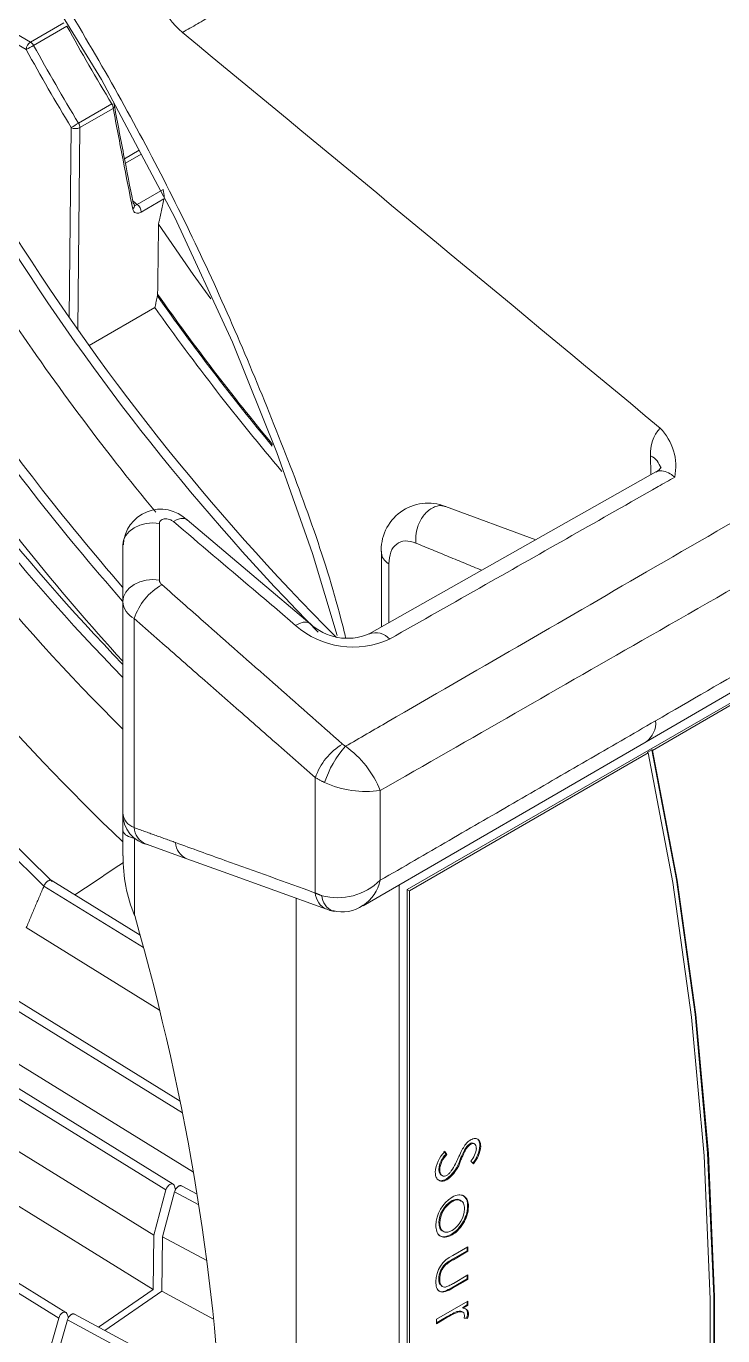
# Model space of a CAD drawing. Extents: x 8 to 113, y 1 to 87.
# Drawn here: x 71.294 to 72.433, y 61.791 to 63.933 of the extents above; entities that cross this region are included whole.
import ezdxf

# ---------------------------------------------------------------- set-up
doc = ezdxf.new("R2010")
doc.units = 0
doc.header["$MEASUREMENT"] = 0
doc.layers.add('OBJECT', color=7, linetype='CONTINUOUS')

msp = doc.modelspace()

# ---------------------------------------------------------------- linework, layer by layer
at = {"layer": 'OBJECT', "linetype": 'Continuous', "lineweight": 15}
for p, q in [((71.3007, 63.9068), (71.0099, 64.0764)), ((71.0203, 64.0541), (71.2936, 63.8947)), ((71.3552, 63.9383), (71.3007, 63.9068)), ((71.3057, 63.9013), (71.3602, 63.9328)), ((71.4336, 63.8056), (71.3791, 63.7742)), ((71.3813, 63.7669), (71.4358, 63.7984)), ((71.3672, 63.767), (71.364, 63.457)), ((71.3778, 63.4372), (71.3813, 63.7669)), ((71.4783, 63.7298), (71.4543, 63.716)), ((71.4557, 63.7088), (71.4815, 63.7236)), ((71.5178, 63.6659), (71.4749, 63.6411)), ((71.4818, 63.6289), (71.5189, 63.6503)), ((71.504, 63.4726), (71.3966, 63.4106)), ((72.3234, 63.2038), (71.8545, 62.939)), ((72.1271, 63.0929), (71.9795, 63.1472)), ((71.8745, 63.0741), (71.8745, 62.9503)), ((71.8868, 63.0533), (71.8868, 62.9572)), ((71.4515, 62.992), (71.4515, 62.6465)), ((71.4701, 62.9642), (71.4701, 62.6222)), ((71.8546, 62.939), (71.8539, 62.9386)), ((72.447, 62.827), (71.9166, 62.5209)), ((72.4505, 62.825), (72.3179, 62.7484)), ((71.8446, 62.4945), (72.3073, 62.7626)), ((72.3107, 62.7442), (71.9202, 62.5188)), ((72.3165, 62.7492), (72.3093, 62.7451)), ((72.3093, 62.7451), (72.3107, 62.7442)), ((72.3165, 62.7492), (72.3179, 62.7484)), ((71.7664, 62.5152), (71.7664, 62.7039)), ((71.8725, 62.6827), (71.8725, 62.536)), ((71.4515, 62.6193), (71.4515, 62.5758)), ((71.4709, 62.6044), (71.4709, 62.4786)), ((71.4885, 62.5955), (71.5563, 62.5711)), ((71.3225, 62.5266), (71.4856, 62.4259)), ((71.48, 62.4462), (71.3346, 62.536)), ((71.9035, 62.5287), (71.9035, 60.344)), ((71.9202, 62.5188), (71.9166, 62.5209)), ((71.9166, 62.5209), (71.9166, 60.3774)), ((71.9202, 62.5188), (71.9202, 60.3754)), ((71.7353, 60.3681), (71.7353, 62.5065)), ((71.5118, 62.3239), (71.2937, 62.4586)), ((71.5451, 62.1751), (71.155, 62.4161)), ((71.1428, 62.4067), (71.549, 62.1558)), ((70.9761, 62.3668), (71.5221, 62.0296)), ((71.5338, 62.0392), (70.9883, 62.3762)), ((71.5669, 62.0589), (71.1141, 62.3387)), ((70.9472, 62.2987), (71.5024, 61.9558)), ((71.5011, 61.8669), (70.933, 62.2178)), ((71.3584, 61.8294), (70.7907, 62.1801)), ((70.796, 62.1602), (71.3467, 61.82)), ((71.9766, 62.0932), (71.9802, 62.0884)), ((71.978, 62.0924), (71.9816, 62.0875)), ((71.9802, 62.0884), (71.9816, 62.0875)), ((72.0101, 62.0946), (72.0115, 62.0938)), ((72.0193, 62.1053), (72.0207, 62.1044)), ((72.0268, 62.105), (72.025, 62.106)), ((72.0355, 62.1018), (72.0369, 62.101)), ((72.0031, 62.0796), (72.0045, 62.0788)), ((72.0249, 62.0723), (72.0206, 62.0765)), ((71.9684, 62.0636), (71.9698, 62.0628)), ((71.9723, 62.0539), (71.9741, 62.0529)), ((71.5024, 61.9558), (71.5221, 62.0296)), ((71.5362, 62.0265), (71.5166, 61.9528)), ((71.5354, 62.0372), (71.538, 62.0306)), ((71.5757, 62.0053), (71.5362, 62.0265)), ((71.573, 62.0228), (71.5478, 62.0363)), ((71.9886, 62.0113), (71.99, 62.0105)), ((71.9684, 61.9761), (71.9698, 61.9753)), ((72.007, 61.9757), (72.0084, 61.9749)), ((71.5011, 61.8669), (71.5024, 61.9558)), ((71.5166, 61.9528), (71.5152, 61.8639)), ((71.5889, 61.914), (71.5166, 61.9528)), ((71.9913, 61.9225), (72.016, 61.9368)), ((72.016, 61.9368), (72.016, 61.9295)), ((72.0146, 61.9303), (71.9907, 61.9164)), ((71.9907, 61.9164), (71.9921, 61.9156)), ((72.016, 61.9295), (71.9921, 61.9156)), ((72.0146, 61.936), (72.0146, 61.9303)), ((72.0146, 61.9303), (72.016, 61.9295)), ((71.9728, 61.8725), (71.9746, 61.8715)), ((72.0146, 61.8842), (71.9895, 61.8697)), ((72.016, 61.8834), (71.9909, 61.8689)), ((71.9921, 61.8769), (72.016, 61.8907)), ((72.0146, 61.8899), (72.0146, 61.8842)), ((72.0146, 61.8842), (72.016, 61.8834)), ((72.016, 61.8907), (72.016, 61.8834)), ((71.5011, 61.8669), (71.4118, 61.8054)), ((71.4222, 61.7998), (71.5152, 61.8639)), ((71.5999, 61.8184), (71.5152, 61.8639)), ((71.9895, 61.8697), (71.9909, 61.8689)), ((71.9644, 61.8182), (72.016, 61.848)), ((71.998, 61.8306), (71.9995, 61.8298)), ((72.0079, 61.8297), (72.0061, 61.8307)), ((72.0146, 61.8415), (72.007, 61.8371)), ((72.007, 61.8371), (72.0084, 61.8363)), ((72.016, 61.8407), (72.0084, 61.8363)), ((72.0146, 61.8472), (72.0146, 61.8415)), ((72.0146, 61.8415), (72.016, 61.8407)), ((72.016, 61.848), (72.016, 61.8407)), ((71.3257, 61.7461), (71.3467, 61.82)), ((71.3609, 61.817), (71.3398, 61.7431)), ((71.3599, 61.8276), (71.3627, 61.821)), ((71.6109, 61.6827), (71.3609, 61.817)), ((71.6099, 61.699), (71.3724, 61.8265)), ((71.9803, 61.8217), (71.9644, 61.8125)), ((71.9817, 61.8209), (71.9644, 61.8109)), ((71.9644, 61.8109), (71.9644, 61.8182)), ((71.9803, 61.8217), (71.9817, 61.8209)), ((72.0152, 61.8192), (72.0097, 61.8201)), ((72.0138, 61.8201), (72.0098, 61.8207)), ((72.0138, 61.8201), (72.0152, 61.8192)), ((72.0155, 61.8275), (72.0169, 61.8266))]:
    msp.add_line(p, q, dxfattribs=at)
at = {"layer": 'OBJECT', "linetype": 'Continuous', "lineweight": 15, "flags": 128}
for points in [[(71.3225, 62.5266), (71.1987, 62.6484), (71.0787, 62.7788), (70.9631, 62.9172), (70.8526, 63.0627), (70.7479, 63.2144), (70.6496, 63.3715), (70.5583, 63.5329), (70.4744, 63.6979), (70.3986, 63.8653), (70.3313, 64.0342), (70.2728, 64.2035), (70.2235, 64.3724), (70.1837, 64.5397), (70.1537, 64.7045), (70.1336, 64.8659), (70.1235, 65.0227), (70.1235, 65.1742), (70.1253, 65.2162)], [(71.3358, 62.5343), (71.212, 62.656), (71.092, 62.7865), (70.9764, 62.9249), (70.8659, 63.0704), (70.7612, 63.2221), (70.6629, 63.3791), (70.5716, 63.5406), (70.4877, 63.7056), (70.4119, 63.873), (70.3446, 64.0418), (70.2861, 64.2112), (70.2368, 64.3801), (70.197, 64.5474), (70.167, 64.7122), (70.1469, 64.8735), (70.1368, 65.0304), (70.1368, 65.1819), (70.1381, 65.2142)], [(70.1333, 65.2118), (70.3244, 65.0896), (70.4866, 64.9671), (70.6194, 64.8533), (70.7235, 64.7553), (70.7867, 64.6917), (70.8328, 64.6434), (70.8735, 64.5993), (70.9187, 64.5486), (70.9681, 64.4911), (71.0592, 64.3791), (71.1597, 64.2456), (71.2676, 64.0893), (71.4168, 63.8457), (71.5366, 63.6197), (71.6307, 63.416), (71.7035, 63.2355), (71.7616, 63.0704), (71.8023, 62.9366)], [(71.4706, 63.6397), (71.4706, 63.6397), (71.4706, 63.64)], [(71.5956, 63.4869), (71.5667, 63.5269), (71.5099, 63.6088)], [(71.5115, 63.1197), (71.5005, 63.1204), (71.4895, 63.1194), (71.4792, 63.1166), (71.4699, 63.1123), (71.4622, 63.1066), (71.4564, 63.0999), (71.4528, 63.0924), (71.4515, 63.0845)], [(71.5343, 63.1227), (71.5407, 63.1258), (71.5465, 63.1275), (71.5515, 63.1278), (71.5555, 63.1265), (71.5567, 63.1257)], [(71.7572, 62.9562), (71.6695, 63.0303), (71.5567, 63.1257)], [(71.5115, 63.027), (71.5005, 63.0277), (71.4895, 63.0266), (71.4792, 63.0239), (71.4699, 63.0196), (71.4622, 63.014), (71.4564, 63.0073), (71.4528, 62.9998), (71.4515, 62.992)], [(71.7342, 62.9529), (71.7407, 62.9562), (71.7466, 62.958), (71.7517, 62.9583), (71.7558, 62.9571), (71.7572, 62.9561)], [(72.3073, 62.7626), (72.4558, 62.8486), (72.5152, 62.883)], [(72.3107, 62.7442), (72.3512, 62.5322), (72.3817, 62.3123), (72.4021, 62.0852), (72.4123, 61.8513), (72.4123, 61.6112), (72.4021, 61.3655), (72.3817, 61.1148), (72.3512, 60.8597), (72.3107, 60.6008)], [(72.3165, 60.6058), (72.357, 60.8647), (72.3875, 61.1197), (72.4078, 61.3704), (72.418, 61.6161), (72.418, 61.8562), (72.4078, 62.0901), (72.3875, 62.3172), (72.357, 62.5371), (72.3165, 62.7492)], [(72.3179, 60.605), (72.3584, 60.8639), (72.3889, 61.1189), (72.4092, 61.3696), (72.4194, 61.6153), (72.4194, 61.8553), (72.4092, 62.0892), (72.3889, 62.3164), (72.3584, 62.5363), (72.3179, 62.7484)], [(71.5563, 62.5711), (71.6158, 62.5496), (71.7848, 62.4886)], [(71.7849, 62.4891), (71.7902, 62.4869), (71.7977, 62.4852)], [(71.5221, 62.0296), (71.5231, 62.0324), (71.5247, 62.035), (71.5266, 62.0372), (71.5287, 62.0388), (71.5309, 62.0396), (71.5328, 62.0396), (71.5344, 62.0388), (71.5354, 62.0372)], [(71.3467, 61.82), (71.3478, 61.8227), (71.3493, 61.8253), (71.3512, 61.8274), (71.3533, 61.829), (71.3554, 61.8298), (71.3573, 61.8299), (71.3588, 61.8291), (71.3599, 61.8276)]]:
    msp.add_lwpolyline(points, dxfattribs=at)
at = {"layer": 'OBJECT', "linetype": 'Continuous', "lineweight": 15}
for centre, radius, start, end in [((71.6468, 64.0363), 0.15, 204.8491, 229.3338), ((74.5462, 65.6858), 3.6364, 208.8211, 211.1337), ((-100.1669, -144.2373), 269.846, 50.26459, 50.479971), ((71.3093, 63.8936), 0.0158, 123.2419, 176.0121), ((71.1671, 64.1418), 0.2776, 297.0992, 299.9549), ((74.4158, 65.6106), 3.5627, 208.793, 211.1647), ((71.2927, 63.8944), 0.0147, 27.7446, 57.223), ((74.4157, 65.6106), 3.5487, 208.7941, 211.1638), ((71.4212, 63.7978), 0.0146, 2.0594, 32.2911), ((71.4324, 63.8036), 0.00625, 303.5405, 6.5891), ((71.5232, 63.5249), 0.2879, 120.0441, 122.7977), ((71.3743, 63.7808), 0.0156, 242.9512, 296.6332), ((71.3667, 63.7664), 0.0146, 2.0594, 32.2911), ((71.432, 63.651), 0.0871, 1.1523, 9.8327), ((71.4643, 63.6391), 0.0063, 303.9622, 8.4229), ((71.4655, 63.6388), 0.00523, 13.4737, 51.0567), ((71.4664, 63.6282), 0.0154, 2.6534, 56.769), ((74.5122, 65.6404), 3.8316, 211.8632, 224.9576), ((74.5012, 65.6336), 3.8339, 212.2372, 224.5907), ((74.7755, 65.797), 3.9988, 215.2071, 219.6371), ((74.7739, 65.7962), 3.9951, 215.1807, 219.6148), ((74.0014, 65.3491), 3.543, 212.2533, 223.9719), ((74.6389, 65.724), 4.0628, 213.718, 219.5325), ((74.7728, 65.7928), 4.0086, 215.3668, 220.2162), ((73.983, 65.3378), 3.5368, 212.2475, 224.2949), ((73.9943, 65.3366), 3.6036, 213.0765, 225.1207), ((74.3631, 65.5566), 3.8798, 214.5941, 221.365), ((74.3811, 65.5678), 3.8856, 214.5967, 221.0602), ((74.3773, 65.5569), 3.9559, 215.3427, 222.3035), ((72.373, 63.2355), 0.0585, 136.7517, 185.1104), ((72.2662, 63.2129), 0.0897, 348.6449, 44.2763), ((72.3009, 63.2022), 0.0313, 14.0833, 63.8641), ((72.3186, 63.2177), 0.0145, 289.7158, 337.9662), ((74.0924, 65.3665), 3.8254, 215.3461, 226.3427), ((71.5135, 63.0819), 0.0611, 45.3509, 177.4769), ((71.9507, 63.0764), 0.0765, 68.0899, 184.177), ((71.567, 62.931), 0.1024, 120.2614, 161.1366), ((71.5214, 63.0274), 0.00993, 182.6877, 233.009), ((71.4848, 62.9941), 0.0333, 183.5242, 243.94), ((71.8283, 63.0593), 0.142, 228.5026, 294.8191), ((71.8186, 63.0204), 0.0887, 226.3217, 293.3551), ((71.8653, 62.9115), 0.0295, 39.7782, 111.3952), ((72.2854, 62.7931), 0.0376, 305.7091, 5.7819), ((71.8635, 62.6707), 0.1026, 120.893, 161.1036), ((71.9381, 62.6448), 0.1647, 137.9284, 161.9553), ((71.7223, 62.6236), 0.1614, 21.4813, 54.5794), ((71.8501, 62.85), 0.1687, 246.0091, 277.6171), ((71.4797, 62.6487), 0.0282, 184.4504, 250.2656), ((71.5031, 62.6444), 0.0514, 177.7993, 259.5803), ((71.5016, 62.6242), 0.0315, 183.7507, 245.5303), ((71.5693, 62.5997), 0.0315, 183.6841, 245.5247), ((71.7013, 62.5737), 0.2493, 179.5262, 202.4318), ((71.7978, 62.5173), 0.0315, 183.7126, 245.5385), ((71.8027, 62.6071), 0.0996, 255.1053, 314.5055), ((71.8093, 62.5493), 0.0646, 302.9012, 348.1167), ((71.8055, 62.5121), 0.0284, 182.645, 248.1793), ((71.8113, 62.5392), 0.0551, 252.8669, 306.8896), ((72.0152, 62.0549), 0.0528, 134.8001, 175.9973), ((72.0081, 62.0599), 0.0399, 134.4466, 174.5936), ((72.0095, 62.059), 0.0399, 134.4466, 174.5936), ((72.0333, 62.084), 0.0254, 123.3809, 155.3992), ((72.0347, 62.0832), 0.0254, 123.3809, 155.3992), ((71.9912, 62.1016), 0.0387, 319.4934, 354.1678), ((71.9862, 62.1056), 0.0494, 319.0218, 355.6501), ((71.9876, 62.1048), 0.0494, 319.0218, 355.6501), ((71.9425, 62.098), 0.0634, 306.6261, 343.0742), ((71.9439, 62.0972), 0.0634, 306.6261, 343.0742), ((72.0203, 61.9697), 0.0568, 122.1083, 178.1025), ((72.0117, 61.9747), 0.0433, 122.2156, 178.0845), ((72.0131, 61.9739), 0.0433, 122.2156, 178.0845), ((71.9664, 62.0008), 0.0442, 302.2562, 357.4468), ((72.0106, 61.8795), 0.0472, 114.1396, 179.7342), ((72.0022, 61.8841), 0.0338, 134.3431, 180.007), ((72.0036, 61.8833), 0.0338, 134.3431, 180.007), ((71.9791, 61.8818), 0.011, 167.9214, 236.8707)]:
    msp.add_arc(centre, radius, start, end, dxfattribs=at)
msp.add_ellipse((69.4246, 62.7289), major_axis=(-1.5635, 2.6147), ratio=0.587369, start_param=3.619143, end_param=4.284163, dxfattribs=at)
for points, knots in [([(70.1198, 65.2409), (70.1996, 65.1914), (70.3591, 65.0924), (70.5942, 64.9006), (70.8212, 64.6811), (71.0362, 64.4343), (71.2356, 64.1655), (71.4157, 63.8789), (71.5744, 63.5794), (71.7052, 63.2727), (71.7857, 63.0551), (71.8135, 62.943), (71.816, 62.9328)], [0, 0, 0, 0, 0.109888, 0.219776, 0.329665, 0.439553, 0.549441, 0.659329, 0.769217, 0.879106, 0.988994, 1, 1, 1, 1]), ([(71.4687, 63.6428), (71.4634, 63.6695), (71.4526, 63.7241), (71.4422, 63.7791), (71.4368, 63.8072)], [0, 0, 0, 0, 0.488568, 1, 1, 1, 1]), ([(71.4358, 63.7984), (71.4412, 63.7702), (71.4516, 63.7152), (71.4625, 63.6605), (71.4678, 63.6338)], [0, 0, 0, 0, 0.511447, 1, 1, 1, 1]), ([(71.4818, 63.6289), (71.4817, 63.6288), (71.48, 63.6278), (71.4766, 63.6267), (71.4725, 63.6271), (71.4692, 63.6294), (71.4683, 63.6324), (71.4678, 63.6338)], [0, 0, 0, 0, 0.01997, 0.268332, 0.513401, 0.75668, 1, 1, 1, 1]), ([(71.4701, 63.6404), (71.4703, 63.6402), (71.471, 63.6396), (71.4727, 63.6397), (71.4741, 63.6406), (71.4749, 63.6411)], [0, 0, 0, 0, 0.2166144, 0.5887185, 1, 1, 1, 1]), ([(71.5085, 63.4944), (71.5086, 63.5033), (71.5091, 63.5414), (71.5096, 63.5795), (71.5099, 63.6088)], [0, 0, 0, 0, 0.233277, 1, 1, 1, 1]), ([(71.8158, 62.7551), (71.8391, 62.7686), (72.0031, 62.8637), (72.3204, 63.0474), (72.6144, 63.2177), (72.7677, 63.3063)], [0, 0, 0, 0, 0.07326, 0.517167, 1, 1, 1, 1]), ([(72.811, 63.2208), (72.6454, 63.1258), (72.3325, 62.9465), (72.0197, 62.7671), (71.8725, 62.6827)], [0, 0, 0, 0, 0.529531, 1, 1, 1, 1]), ([(72.3541, 63.1953), (72.3517, 63.1972), (72.3454, 63.2021), (72.3355, 63.2058), (72.3274, 63.2062), (72.3244, 63.2037), (72.3238, 63.2032)], [0, 0, 0, 0, 0.219314, 0.562917, 0.90674, 1, 1, 1, 1]), ([(72.3541, 63.1953), (72.345, 63.1901), (72.2419, 63.1315), (72.0865, 63.0432), (71.9402, 62.9601), (71.8879, 62.9304)], [0, 0, 0, 0, 0.058482, 0.663526, 1, 1, 1, 1]), ([(71.9309, 63.0874), (71.9306, 63.0912), (71.93, 63.1), (71.9329, 63.1126), (71.9376, 63.1236), (71.9429, 63.132), (71.9496, 63.1395), (71.9574, 63.1452), (71.9655, 63.1484), (71.9731, 63.1492), (71.9776, 63.1477), (71.9797, 63.1471)], [0, 0, 0, 0, 0.124868, 0.282664, 0.374936, 0.47498, 0.58096, 0.690186, 0.799412, 0.90539, 1, 1, 1, 1]), ([(71.5343, 63.1227), (71.533, 63.1236), (71.5306, 63.1254), (71.526, 63.1269), (71.5215, 63.1274), (71.5174, 63.1268), (71.5141, 63.1252), (71.5119, 63.1228), (71.5116, 63.1207), (71.5115, 63.1197)], [0, 0, 0, 0, 0.157184, 0.302154, 0.442851, 0.580984, 0.719255, 0.859594, 1, 1, 1, 1]), ([(71.5115, 63.1197), (71.5115, 63.0965), (71.5115, 63.0657), (71.5115, 63.0346), (71.5115, 63.027)], [0, 0, 0, 0, 0.752707, 1, 1, 1, 1]), ([(71.7342, 62.9529), (71.711, 62.9726), (71.6444, 63.0292), (71.5778, 63.0858), (71.5343, 63.1227)], [0, 0, 0, 0, 0.34783, 1, 1, 1, 1]), ([(71.9309, 63.0874), (71.9249, 63.0892), (71.9129, 63.0928), (71.8987, 63.0868), (71.8885, 63.0742), (71.8874, 63.0603), (71.8868, 63.0533)], [0, 0, 0, 0, 0.248876, 0.497119, 0.748417, 1, 1, 1, 1]), ([(71.8868, 63.0533), (71.8832, 63.0559), (71.8762, 63.0611), (71.8751, 63.0676), (71.8746, 63.0708)], [0, 0, 0, 0, 0.507247, 1, 1, 1, 1]), ([(71.5154, 63.0195), (71.5382, 62.9994), (71.6366, 62.9125), (71.7351, 62.8256), (71.8108, 62.7587)], [0, 0, 0, 0, 0.230946, 1, 1, 1, 1]), ([(72.3228, 62.7969), (72.3793, 62.8296), (72.4486, 62.8698), (72.5179, 62.9099), (72.5307, 62.9173)], [0, 0, 0, 0, 0.816356, 1, 1, 1, 1]), ([(71.4515, 62.6629), (71.4515, 62.6638), (71.4515, 62.6651), (71.4515, 62.6613), (71.4515, 62.6603)], [0, 0, 0, 0, 0.756969, 1, 1, 1, 1]), ([(71.4515, 62.6418), (71.4515, 62.6455), (71.4515, 62.6538), (71.4515, 62.6572), (71.4515, 62.6591)], [0, 0, 0, 0, 0.436795, 1, 1, 1, 1]), ([(71.4515, 62.6193), (71.4515, 62.6194), (71.4515, 62.6231), (71.4515, 62.6308), (71.4515, 62.6381), (71.4515, 62.6418)], [0, 0, 0, 0, 0.011116, 0.505601, 1, 1, 1, 1]), ([(71.4709, 62.6044), (71.4662, 62.6058), (71.4569, 62.6084), (71.452, 62.6143), (71.4516, 62.6183), (71.4515, 62.6193)], [0, 0, 0, 0, 0.428712, 0.854227, 1, 1, 1, 1]), ([(71.5379, 62.5977), (71.5647, 62.588), (71.6409, 62.5605), (71.717, 62.5331), (71.7664, 62.5152)], [0, 0, 0, 0, 0.351743, 1, 1, 1, 1]), ([(71.3346, 62.536), (71.3345, 62.536), (71.3342, 62.5363), (71.3335, 62.5364), (71.3325, 62.5364), (71.3315, 62.5361), (71.3303, 62.5356), (71.3292, 62.5349), (71.328, 62.534), (71.3268, 62.5329), (71.3257, 62.5318), (71.3247, 62.5305), (71.3235, 62.5287), (71.3229, 62.5274), (71.3225, 62.5266)], [0, 0, 0, 0, 0.039793, 0.121841, 0.203513, 0.284991, 0.366265, 0.447519, 0.528795, 0.610087, 0.691327, 0.77257, 0.853844, 1, 1, 1, 1]), ([(72.0096, 62.1008), (72.0115, 62.1033), (72.0147, 62.1078), (72.0187, 62.1104), (72.0204, 62.1116)], [0, 0, 0, 0, 0.5598207, 1, 1, 1, 1]), ([(72.0204, 62.1116), (72.0229, 62.1127), (72.0279, 62.1149), (72.0334, 62.1125), (72.0364, 62.1075), (72.0367, 62.1032), (72.0369, 62.101)], [0, 0, 0, 0, 0.2795435, 0.558798, 0.77937, 1, 1, 1, 1]), ([(72.0287, 62.1137), (72.0299, 62.1135), (72.0326, 62.1128), (72.0349, 62.1083), (72.0353, 62.104), (72.0355, 62.1018)], [0, 0, 0, 0, 0.26176, 0.630831, 1, 1, 1, 1]), ([(72, 62.0819), (72.0016, 62.0855), (72.0045, 62.0919), (72.0081, 62.0981), (72.0096, 62.1008)], [0, 0, 0, 0, 0.5604, 1, 1, 1, 1]), ([(72.0101, 62.0946), (72.0088, 62.0918), (72.0064, 62.0868), (72.0041, 62.0818), (72.0031, 62.0796)], [0, 0, 0, 0, 0.55988, 1, 1, 1, 1]), ([(72.0115, 62.0938), (72.0102, 62.091), (72.0078, 62.086), (72.0055, 62.081), (72.0045, 62.0788)], [0, 0, 0, 0, 0.55988, 1, 1, 1, 1]), ([(72.0252, 62.1058), (72.0243, 62.1062), (72.0226, 62.1069), (72.0204, 62.1058), (72.0193, 62.1053)], [0, 0, 0, 0, 0.487589, 1, 1, 1, 1]), ([(72.0296, 62.0976), (72.0295, 62.0992), (72.0293, 62.1024), (72.0271, 62.1051), (72.0241, 62.106), (72.0218, 62.105), (72.0207, 62.1044)], [0, 0, 0, 0, 0.280257, 0.55994, 0.779932, 1, 1, 1, 1]), ([(71.9887, 62.0607), (71.9911, 62.0645), (71.9952, 62.0714), (71.9985, 62.0787), (72, 62.0819)], [0, 0, 0, 0, 0.5594886, 1, 1, 1, 1]), ([(71.9817, 62.0463), (71.9788, 62.0451), (71.973, 62.0427), (71.9668, 62.0457), (71.9631, 62.0511), (71.9627, 62.0561), (71.9625, 62.0586)], [0, 0, 0, 0, 0.279171, 0.559078, 0.779443, 1, 1, 1, 1]), ([(71.9803, 62.0472), (71.9773, 62.0459), (71.9716, 62.0434), (71.9676, 62.0459), (71.9657, 62.0472)], [0, 0, 0, 0, 0.51236, 1, 1, 1, 1]), ([(71.9684, 62.0636), (71.9686, 62.0616), (71.969, 62.0576), (71.9708, 62.0542), (71.9725, 62.0539), (71.9725, 62.0539)], [0, 0, 0, 0, 0.491294, 0.981875, 1, 1, 1, 1]), ([(71.9698, 62.0628), (71.97, 62.0607), (71.9704, 62.0566), (71.9732, 62.0528), (71.9773, 62.0518), (71.9803, 62.0531), (71.9818, 62.0537)], [0, 0, 0, 0, 0.280273, 0.560138, 0.780143, 1, 1, 1, 1]), ([(71.9818, 62.0537), (71.9832, 62.0547), (71.9857, 62.0566), (71.9878, 62.0594), (71.9887, 62.0607)], [0, 0, 0, 0, 0.558976, 1, 1, 1, 1]), ([(71.5478, 62.0363), (71.5477, 62.0363), (71.5474, 62.0365), (71.5466, 62.0367), (71.5456, 62.0367), (71.5445, 62.0365), (71.5433, 62.036), (71.5421, 62.0353), (71.541, 62.0344), (71.5399, 62.0333), (71.5388, 62.032), (71.5379, 62.0306), (71.537, 62.0288), (71.5365, 62.0274), (71.5362, 62.0265)], [0, 0, 0, 0, 0.022434, 0.106018, 0.189644, 0.273243, 0.356829, 0.440439, 0.524074, 0.6077, 0.691277, 0.774875, 0.858517, 1, 1, 1, 1]), ([(72.0044, 62.0111), (72.0036, 62.012), (72.0014, 62.0144), (71.9956, 62.0146), (71.9909, 62.0124), (71.9886, 62.0113)], [0, 0, 0, 0, 0.23623, 0.617973, 1, 1, 1, 1]), ([(72.0106, 61.9989), (72.0102, 62.0021), (72.0095, 62.0087), (72.0038, 62.0131), (71.9971, 62.0139), (71.9924, 62.0117), (71.99, 62.0105)], [0, 0, 0, 0, 0.2794761, 0.5592544, 0.7795451, 1, 1, 1, 1]), ([(71.9901, 62.0179), (71.9939, 62.0197), (72.0007, 62.0228), (72.006, 62.0211), (72.0084, 62.0203)], [0, 0, 0, 0, 0.55929, 1, 1, 1, 1]), ([(72.007, 62.0211), (72.0097, 62.019), (72.0147, 62.0153), (72.0153, 62.007), (72.0155, 62.0033)], [0, 0, 0, 0, 0.55888, 1, 1, 1, 1]), ([(72.0155, 62.0033), (72.0151, 61.9982), (72.0143, 61.9891), (72.0092, 61.9798), (72.007, 61.9757)], [0, 0, 0, 0, 0.559175, 1, 1, 1, 1]), ([(72.0084, 62.0203), (72.0112, 62.0182), (72.0161, 62.0145), (72.0167, 62.0062), (72.0169, 62.0025)], [0, 0, 0, 0, 0.55888, 1, 1, 1, 1]), ([(72.0169, 62.0025), (72.0165, 61.9974), (72.0157, 61.9883), (72.0107, 61.979), (72.0084, 61.9749)], [0, 0, 0, 0, 0.559175, 1, 1, 1, 1]), ([(71.9901, 61.9561), (71.9861, 61.9544), (71.9783, 61.951), (71.9694, 61.9541), (71.9642, 61.9613), (71.9637, 61.9682), (71.9635, 61.9716)], [0, 0, 0, 0, 0.279524, 0.559374, 0.779503, 1, 1, 1, 1]), ([(71.9886, 61.9569), (71.9848, 61.9553), (71.977, 61.952), (71.9693, 61.9538), (71.967, 61.9574), (71.9666, 61.9581)], [0, 0, 0, 0, 0.445729, 0.891978, 1, 1, 1, 1]), ([(71.9684, 61.9761), (71.9688, 61.973), (71.9695, 61.9666), (71.9731, 61.9622), (71.9758, 61.9621), (71.976, 61.962)], [0, 0, 0, 0, 0.488727, 0.976792, 1, 1, 1, 1]), ([(71.9698, 61.9753), (71.9701, 61.972), (71.9708, 61.9655), (71.9762, 61.9608), (71.983, 61.9601), (71.9877, 61.9623), (71.99, 61.9634)], [0, 0, 0, 0, 0.279751, 0.559123, 0.779606, 1, 1, 1, 1]), ([(72.007, 61.9757), (72.0039, 61.9713), (71.9984, 61.9634), (71.9916, 61.9589), (71.9886, 61.9569)], [0, 0, 0, 0, 0.559213, 1, 1, 1, 1]), ([(72.0084, 61.9749), (72.0054, 61.9705), (71.9998, 61.9626), (71.9931, 61.9581), (71.9901, 61.9561)], [0, 0, 0, 0, 0.559213, 1, 1, 1, 1]), ([(71.9907, 61.9164), (71.9884, 61.9151), (71.9843, 61.9128), (71.9803, 61.9097), (71.9786, 61.9083)], [0, 0, 0, 0, 0.560402, 1, 1, 1, 1]), ([(71.9921, 61.9156), (71.9898, 61.9143), (71.9857, 61.912), (71.9817, 61.9089), (71.98, 61.9075)], [0, 0, 0, 0, 0.560402, 1, 1, 1, 1]), ([(71.9909, 61.8689), (71.987, 61.8667), (71.9793, 61.8624), (71.9693, 61.8623), (71.964, 61.8695), (71.9636, 61.8763), (71.9635, 61.8797)], [0, 0, 0, 0, 0.281501, 0.559642, 0.779298, 1, 1, 1, 1]), ([(71.9698, 61.8833), (71.9699, 61.8812), (71.9701, 61.8771), (71.9723, 61.8729), (71.9755, 61.8707), (71.9782, 61.8708), (71.9795, 61.8708)], [0, 0, 0, 0, 0.2802733, 0.5600004, 0.7800898, 1, 1, 1, 1]), ([(71.9795, 61.8708), (71.9818, 61.8717), (71.986, 61.8733), (71.9902, 61.8758), (71.9921, 61.8769)], [0, 0, 0, 0, 0.559384, 1, 1, 1, 1]), ([(71.9895, 61.8697), (71.9857, 61.8676), (71.9781, 61.8634), (71.9688, 61.8626), (71.9663, 61.8667), (71.9655, 61.8679)], [0, 0, 0, 0, 0.417648, 0.830311, 1, 1, 1, 1]), ([(71.998, 61.8306), (71.9948, 61.8292), (71.9889, 61.8267), (71.9829, 61.8232), (71.9803, 61.8217)], [0, 0, 0, 0, 0.559663, 1, 1, 1, 1]), ([(71.9995, 61.8298), (71.9962, 61.8284), (71.9903, 61.8258), (71.9843, 61.8224), (71.9817, 61.8209)], [0, 0, 0, 0, 0.559663, 1, 1, 1, 1]), ([(72.0061, 61.8303), (72.0056, 61.8306), (72.0035, 61.8321), (72.0004, 61.8313), (71.998, 61.8306)], [0, 0, 0, 0, 0.231367, 1, 1, 1, 1]), ([(72.0106, 61.8244), (72.0103, 61.8259), (72.0096, 61.829), (72.0055, 61.831), (72.0017, 61.8303), (71.9995, 61.8298)], [0, 0, 0, 0, 0.278341, 0.558744, 1, 1, 1, 1]), ([(72.0084, 61.8363), (72.0109, 61.8356), (72.0142, 61.8347), (72.0166, 61.8305), (72.0168, 61.8279), (72.0169, 61.8266)], [0, 0, 0, 0, 0.558794, 0.779481, 1, 1, 1, 1]), ([(72.0135, 61.8339), (72.0141, 61.8331), (72.0152, 61.8314), (72.0154, 61.8288), (72.0155, 61.8275)], [0, 0, 0, 0, 0.50019, 1, 1, 1, 1]), ([(71.3723, 61.8265), (71.3722, 61.8266), (71.3718, 61.8268), (71.371, 61.8269), (71.37, 61.8269), (71.3688, 61.8267), (71.3677, 61.8261), (71.3665, 61.8254), (71.3653, 61.8244), (71.3642, 61.8233), (71.3632, 61.822), (71.3624, 61.8206), (71.3615, 61.8189), (71.3611, 61.8177), (71.3609, 61.817)], [0, 0, 0, 0, 0.036009, 0.120696, 0.205393, 0.290105, 0.3748, 0.459464, 0.54416, 0.6289, 0.713554, 0.798277, 0.882987, 1, 1, 1, 1]), ([(72.0097, 61.8201), (72.0099, 61.8209), (72.0104, 61.8224), (72.0105, 61.8238), (72.0106, 61.8244)], [0, 0, 0, 0, 0.560434, 1, 1, 1, 1]), ([(72.0155, 61.8275), (72.0154, 61.8261), (72.0152, 61.8237), (72.0142, 61.8212), (72.0138, 61.8201)], [0, 0, 0, 0, 0.559253, 1, 1, 1, 1]), ([(72.0169, 61.8266), (72.0168, 61.8253), (72.0166, 61.8229), (72.0156, 61.8204), (72.0152, 61.8192)], [0, 0, 0, 0, 0.559253, 1, 1, 1, 1])]:
    msp.add_open_spline(points, degree=3, knots=knots, dxfattribs=at)
for points in [[(71.6472, 63.9789), (71.5491, 63.9225)], [(71.5099, 63.6088), (71.5189, 63.6503)], [(71.4749, 63.6411), (71.4679, 63.6469)], [(71.504, 63.4726), (71.5082, 63.4916)], [(71.5082, 63.4916), (71.5085, 63.4944)], [(72.3149, 63.1989), (72.3147, 63.2303)], [(71.4515, 62.992), (71.4515, 63.0845)], [(72.0387, 63.043), (71.9309, 63.0874)], [(71.7664, 62.7039), (71.4701, 62.9642)], [(71.8725, 62.536), (72.3228, 62.7969)], [(71.8108, 62.7587), (71.8158, 62.7551)], [(71.7815, 62.6958), (71.7664, 62.7039)], [(71.4701, 62.6222), (71.5379, 62.5977)], [(71.4525, 62.5651), (71.3732, 62.5122)], [(71.3225, 62.5266), (71.2937, 62.4586)], [(71.7664, 62.5152), (71.7771, 62.5108)], [(71.2937, 62.4586), (71.2933, 62.4588)]]:
    msp.add_open_spline(points, degree=1, dxfattribs=at)

doc.saveas('drawing.dxf')
